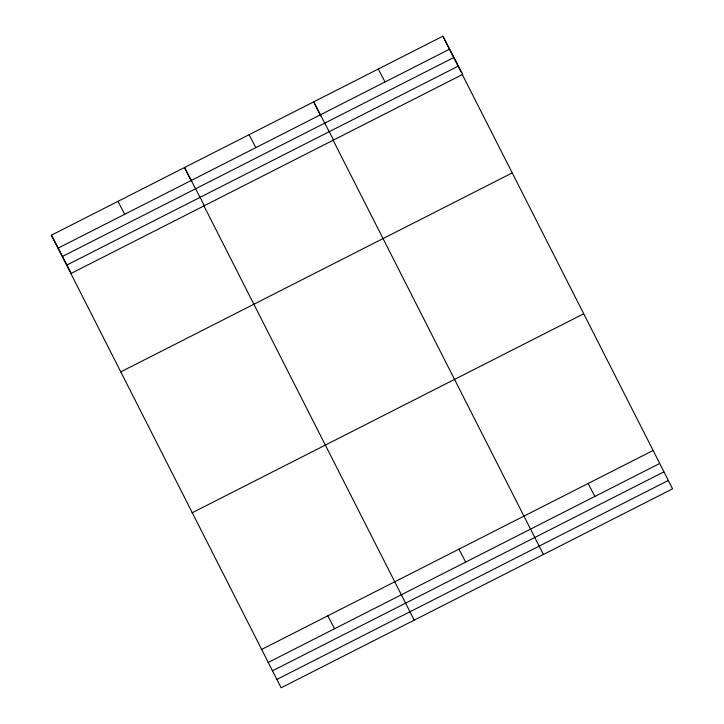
<?xml version="1.0" encoding="UTF-8"?>
<svg xmlns="http://www.w3.org/2000/svg" width="724" height="724" viewBox="0 0 724 724"><rect width="100%" height="100%" fill="white"/><g stroke="black" fill="none" stroke-linecap="round" stroke-linejoin="round"><path stroke-width="1.09" d="M51.413 235.173L442.88 36.2L462.745 74.364L71.278 273.337L51.413 235.173L281.12 687.8L672.587 488.827L462.229 74.418M58.146 248.115L449.613 49.142M62.481 256.441L453.948 57.468M66.943 265.011L458.41 66.038M120.664 371.946L512.121 172.973M192.005 512.864L583.472 313.89M261.255 649.636L652.722 450.663M267.989 662.578L659.455 463.604M272.324 670.895L663.79 471.921M276.785 679.474L668.252 480.501M378.281 69.033L385.023 81.966M588.132 483.496L594.866 496.429M333.565 140.031L313.691 101.858L320.822 115.94M543.407 554.484L333.04 140.076M249.101 134.691L255.834 147.633M458.944 549.154L465.677 562.096M204.376 205.688L184.511 167.525L191.643 181.606M414.219 620.151L203.86 205.743M117.958 201.344L124.7 214.286M327.809 615.807L334.542 628.749M442.88 36.2L461.206 72.4"/></g></svg>
